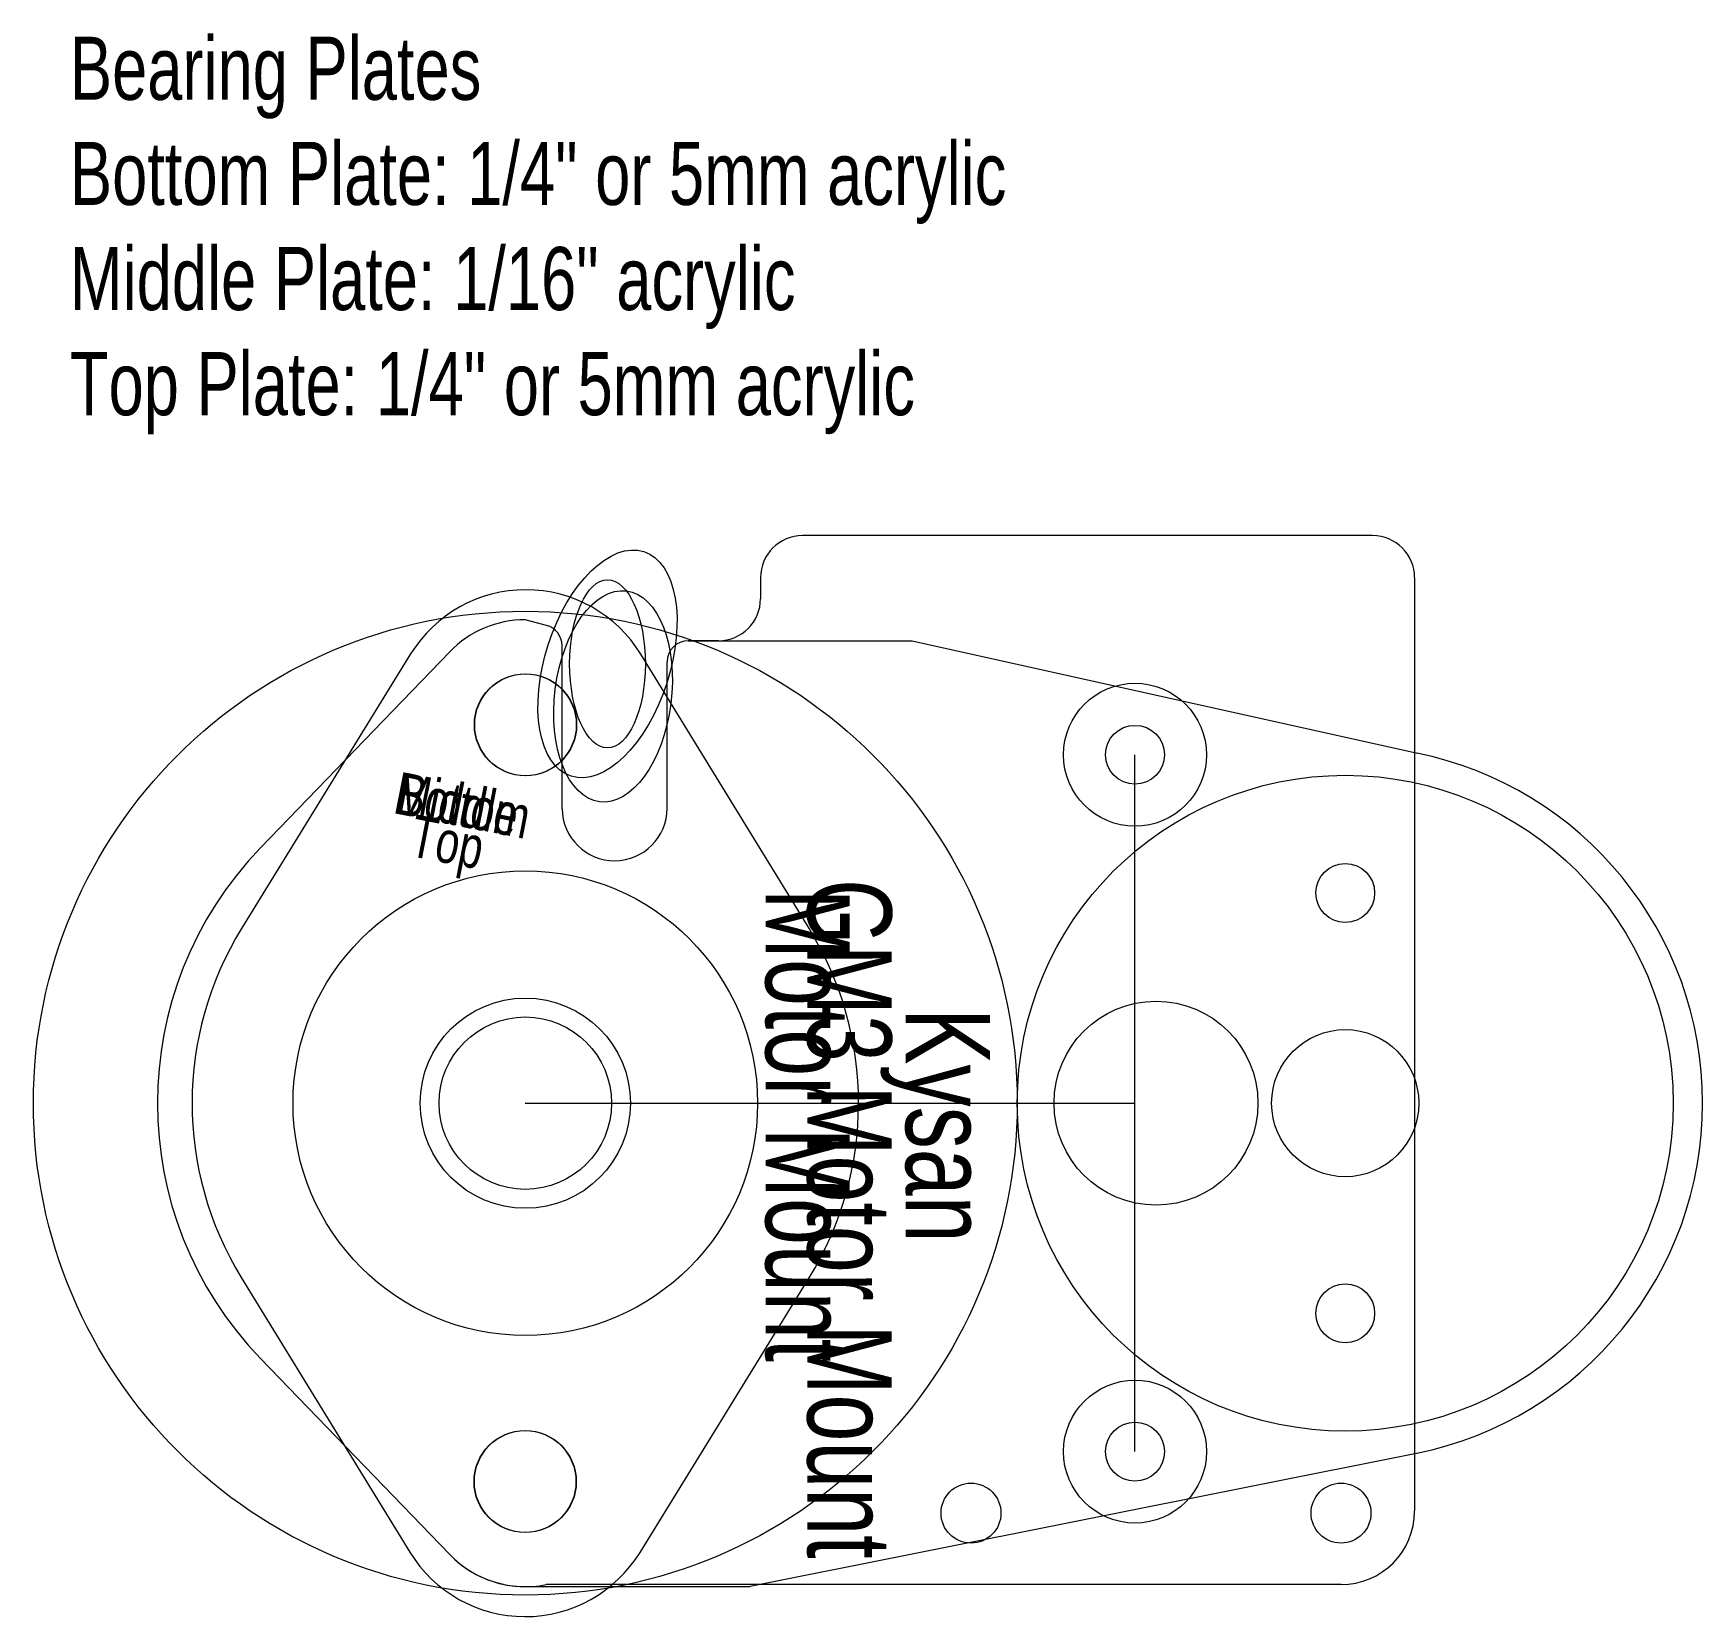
# Model space of a CAD drawing. Header units: millimetres. Extents: x 62.2 to 141.6, y 44.2 to 119.6.
import ezdxf

# ---------------------------------------------------------------- set-up
doc = ezdxf.new("R2010")
doc.units = ezdxf.units.MM
doc.layers.get('0').update_dxf_attribs({"linetype": 'CONTINUOUS', "lineweight": 0, "true_color": 0xffffff})
for name, color, linetype, lineweight, true_color in [('Bottom Plate', 7, 'CONTINUOUS', 0, 0xffffff), ('Bottom Text', 4, 'CONTINUOUS', 0, 0x00ffff), ('GM3 Mount Plate', 7, 'CONTINUOUS', 0, 0x000000), ('GM3 Plate Text', 4, 'CONTINUOUS', 0, 0x00ffff), ('Kysan Mount Plate', 7, 'CONTINUOUS', 0, 0x000000), ('Kysan Mount Text', 4, 'CONTINUOUS', 0, 0x00ffff), ('Middle Layer', 7, 'CONTINUOUS', 0, 0xffffff), ('Middle Text', 4, 'CONTINUOUS', 0, 0x00ffff), ('Notes', 7, 'CONTINUOUS', 0, 0xffffff), ('Top Plate', 7, 'CONTINUOUS', 0, 0xffffff), ('Top Text', 4, 'CONTINUOUS', 0, 0x00ffff)]:
    doc.layers.add(name, color=color, linetype=linetype, lineweight=lineweight, true_color=true_color)
doc.styles.get("Standard").update_dxf_attribs({"font": 'txt', "width": 0.75})

msp = doc.modelspace()

# ---------------------------------------------------------------- linework, layer by layer
for centre, radius in [((124.579, 78.667), 1.4), ((124.579, 68.667), 3.5), ((124.579, 58.667), 1.4)]:
    msp.add_circle(centre, radius)
at = {"layer": 'Bottom Plate'}
for p, q in [((80.124, 90.036), (72.083, 76.977)), ((99.09, 76.954), (91.071, 90.026)), ((72.069, 60.379), (80.087, 47.307)), ((91.035, 47.298), (99.076, 60.356))]:
    msp.add_line(p, q, dxfattribs=at)
for centre, radius in [((85.595, 86.667), 2.425), ((85.579, 68.667), 11.05), ((85.564, 50.667), 2.425)]:
    msp.add_circle(centre, radius, dxfattribs=at)
for centre, radius, start, end in [((85.595, 86.667), 6.425, 31.52555, 148.37597), ((85.579, 68.667), 15.85, 148.37597, 211.52555), ((85.579, 68.667), 15.85, 328.37597, 31.52555), ((85.564, 50.667), 6.425, 211.52555, 328.37597)]:
    msp.add_arc(centre, radius, start, end, dxfattribs=at)
msp.add_ellipse((89.752, 88.019), major_axis=(0.637, 5.015), ratio=0.548207, dxfattribs=at)
at = {"layer": 'GM3 Mount Plate'}
for p, q in [((125.879, 95.667), (98.768, 95.667)), ((96.768, 93.667), (96.768, 92.667)), ((127.879, 93.667), (127.879, 49.267)), ((86.588, 91.396), (85.579, 91.667)), ((94.768, 90.667), (93.329, 90.667)), ((81.982, 90.139), (72.987, 80.819)), ((87.329, 82.676), (87.329, 90.43)), ((92.329, 82.7), (92.329, 89.667)), ((81.982, 47.194), (72.987, 56.514)), ((124.379, 45.767), (86.574, 45.767))]:
    msp.add_line(p, q, dxfattribs=at)
for centre, radius in [((85.579, 86.667), 2.425), ((115.579, 68.667), 4.85), ((85.579, 68.667), 4.1), ((85.579, 50.667), 2.425), ((106.779, 49.167), 1.425), ((124.379, 49.167), 1.425)]:
    msp.add_circle(centre, radius, dxfattribs=at)
for centre, radius, start, end in [((98.768, 93.667), 2, 90, 180), ((125.879, 93.667), 2, 0, 90), ((94.768, 92.667), 2, 270, 360), ((85.579, 86.667), 5, 90, 136.01704), ((86.329, 90.43), 1, 359.99944, 75), ((93.329, 89.667), 1, 90, 179.99884), ((89.829, 82.7), 2.5, 180.54994, 0), ((85.579, 68.667), 17.5, 136.01704, 223.98296), ((124.379, 49.267), 3.5, 270, 360), ((85.579, 50.667), 5, 223.98296, 281.47834)]:
    msp.add_arc(centre, radius, start, end, dxfattribs=at)
at = {"layer": 'Kysan Mount Plate'}
for p, q in [((86.588, 91.396), (85.579, 91.667)), ((93.329, 90.667), (103.974, 90.667)), ((103.974, 90.667), (128.014, 85.316)), ((81.982, 90.139), (72.987, 80.819)), ((87.329, 82.676), (87.329, 90.43)), ((92.329, 82.7), (92.329, 89.667)), ((114.579, 52.092), (114.579, 85.242)), ((85.579, 68.667), (114.579, 68.667)), ((81.982, 47.194), (72.987, 56.514)), ((127.972, 52.009), (96.27, 45.667)), ((85.579, 45.667), (96.27, 45.667))]:
    msp.add_line(p, q, dxfattribs=at)
for centre, radius in [((85.579, 68.667), 23.4), ((85.579, 86.667), 2.425), ((114.579, 85.242), 3.4), ((114.579, 85.242), 1.4), ((124.579, 68.667), 15.6), ((85.579, 68.667), 4.1), ((114.579, 52.092), 3.4), ((114.579, 52.092), 1.4), ((85.579, 50.667), 2.425)]:
    msp.add_circle(centre, radius, dxfattribs=at)
for centre, radius, start, end in [((85.579, 86.667), 5, 90, 136.01704), ((86.329, 90.43), 1, 359.99944, 75), ((93.329, 89.667), 1, 90, 179.99884), ((124.579, 68.667), 17, 281.53696, 78.46304), ((89.829, 82.7), 2.5, 180.54994, 0), ((85.579, 68.667), 17.5, 136.01704, 223.98296), ((85.579, 50.667), 5, 223.98296, 270)]:
    msp.add_arc(centre, radius, start, end, dxfattribs=at)
at = {"layer": 'Middle Layer'}
for p, q in [((80.124, 90.036), (72.083, 76.977)), ((99.09, 76.954), (91.071, 90.026)), ((72.069, 60.379), (80.087, 47.307)), ((91.035, 47.298), (99.076, 60.356))]:
    msp.add_line(p, q, dxfattribs=at)
for centre, radius in [((85.595, 86.667), 2.425), ((85.579, 68.667), 11.05), ((85.564, 50.667), 2.425)]:
    msp.add_circle(centre, radius, dxfattribs=at)
for centre, radius, start, end in [((85.595, 86.667), 6.425, 31.52555, 148.37597), ((85.579, 68.667), 15.85, 148.37597, 211.52555), ((85.579, 68.667), 15.85, 328.37597, 31.52555), ((85.564, 50.667), 6.425, 211.52555, 328.37597)]:
    msp.add_arc(centre, radius, start, end, dxfattribs=at)
msp.add_ellipse((89.488, 89.564), major_axis=(1.727, 5.341), ratio=0.528512, dxfattribs=at)
at = {"layer": 'Top Plate'}
for p, q in [((80.124, 90.036), (72.083, 76.977)), ((99.09, 76.954), (91.071, 90.026)), ((72.069, 60.379), (80.087, 47.307)), ((91.035, 47.298), (99.076, 60.356))]:
    msp.add_line(p, q, dxfattribs=at)
for centre, radius in [((85.595, 86.667), 2.425), ((85.579, 68.667), 5), ((85.564, 50.667), 2.425)]:
    msp.add_circle(centre, radius, dxfattribs=at)
for centre, radius, start, end in [((85.595, 86.667), 6.425, 31.52555, 148.37597), ((85.579, 68.667), 15.85, 148.37597, 211.52555), ((85.579, 68.667), 15.85, 328.37597, 31.52555), ((85.564, 50.667), 6.425, 211.52555, 328.37597)]:
    msp.add_arc(centre, radius, start, end, dxfattribs=at)
msp.add_ellipse((89.488, 89.564), major_axis=(0.003, 4), ratio=0.45, dxfattribs=at)

# ---------------------------------------------------------------- texts
at = {"layer": 'Bottom Text', "insert": (85.963, 83.198), "char_height": 2, "width": 100, "attachment_point": 3, "rotation": 348.90152}
msp.add_mtext('Bottom', dxfattribs=at)
at = {"layer": 'GM3 Plate Text', "insert": (103, 47), "char_height": 4, "width": 100, "attachment_point": 3, "rotation": 270}
msp.add_mtext('GM3\\~Motor\\~Mount', dxfattribs=at)
at = {"layer": 'Kysan Mount Text', "insert": (102.315, 67.609), "char_height": 4, "width": 100, "attachment_point": 5, "rotation": 270}
msp.add_mtext('Kysan\\PMotor\\~Mount', dxfattribs=at)
at = {"layer": 'Middle Text', "insert": (85.418, 83.305), "char_height": 2, "width": 100, "attachment_point": 3, "rotation": 348.90152}
msp.add_mtext('Middle', dxfattribs=at)
at = {"layer": 'Notes', "insert": (63.917, 119.4), "char_height": 3, "width": 100, "attachment_point": 1}
msp.add_mtext('Bearing\\~Plates\\PBottom\\~Plate:\\~1/4"\\~or\\~5mm\\~acrylic\\PMiddle\\~Plate:\\~1/16"\\~acrylic\\PTop\\~Plate:\\~1/4"\\~or\\~5mm\\~acrylic', dxfattribs=at)
at = {"layer": 'Top Text', "insert": (83.753, 81.747), "char_height": 2, "width": 100, "attachment_point": 3, "rotation": 348.90152}
msp.add_mtext('Top', dxfattribs=at)

doc.saveas('drawing.dxf')
